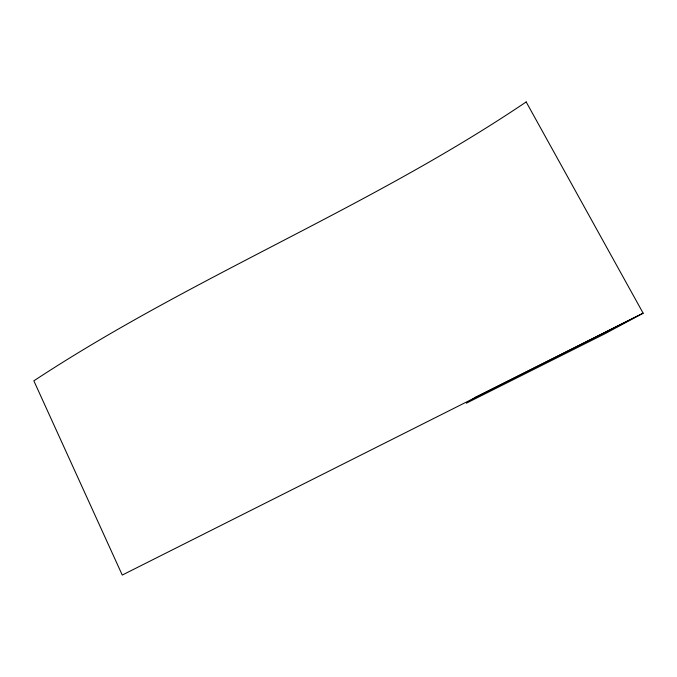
<?xml version="1.0" encoding="UTF-8"?>
<svg xmlns="http://www.w3.org/2000/svg" width="677" height="677" viewBox="0 0 677 677"><rect width="100%" height="100%" fill="white"/><g stroke="black" fill="none" stroke-linecap="round" stroke-linejoin="round"><path stroke-width="1.02" d="M526.173 101.939C369.49 207.754 191.667 276.868 33.85 380.838L122.258 575.061L643.15 313.197L526.173 101.939M476.176 396.908L466.351 403.204L605.5 333.465L643.15 313.197L476.176 396.908"/></g></svg>
